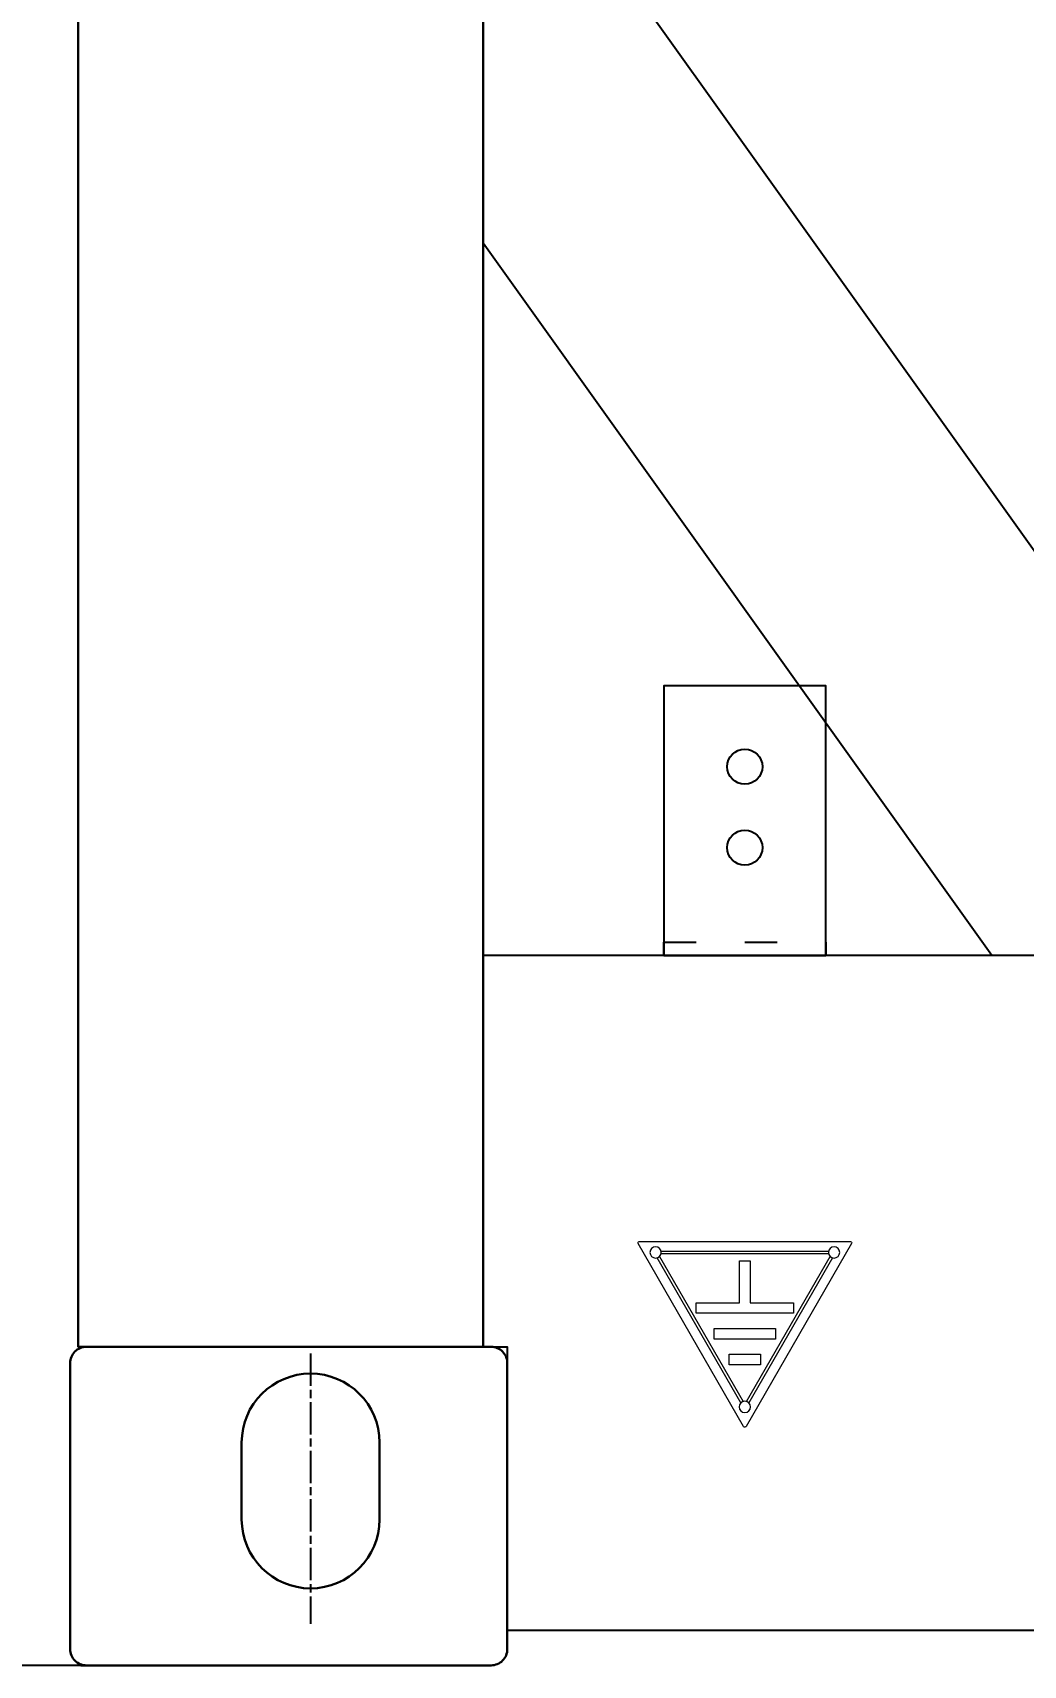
# Model space of a CAD drawing. Extents: x 61367 to 140945, y -1257 to 25588.
# Drawn here: x 81530 to 81897, y 17743 to 18348 of the extents above; entities that cross this region are included whole.
import ezdxf

# ---------------------------------------------------------------- set-up
doc = ezdxf.new("R2010")
doc.units = 0
doc.header["$MEASUREMENT"] = 0
doc.header["$PDMODE"] = 2
doc.header["$PDSIZE"] = 0.2
doc.linetypes.add('ACAD_ISO03W100', pattern=[30, 12, -18])
doc.linetypes.add('AM_ISO08W050', pattern=[18, 12, -1.5, 3, -1.5])
doc.layers.get('0').update_dxf_attribs({"linetype": 'CONTINUOUS'})
doc.layers.get('DEFPOINTS').update_dxf_attribs({"linetype": 'CONTINUOUS'})
for name, color, linetype, lineweight in [('AM_0', 7, 'CONTINUOUS', 30), ('AM_7N', 4, 'AM_ISO08W050', 25), ('THICK', 7, 'CONTINUOUS', 0)]:
    doc.layers.add(name, color=color, linetype=linetype, lineweight=lineweight)
doc.styles.add('仿宋', font='SimSun.ttf', dxfattribs={"width": 0.8})
doc.dimstyles.new('12倍', dxfattribs={"dimscale": 21, "dimtxt": 3.5, "dimasz": 2.5, "dimexe": 1.5, "dimexo": 0, "dimgap": 1, "dimtad": 1, "dimtoh": 1, "dimdsep": 46, "dimtxsty": '仿宋', "dimcen": 2.5, "dimdle": 5, "dimclrd": 4, "dimclre": 4, "dimclrt": 3, "dimadec": 0, "dimazin": 0, "dimtfac": 1, "dimtmove": 0, "dimatfit": 3, "dimfxl": 1, "dimtolj": 1, "dimarcsym": 0})

# ---------------------------------------------------------------- blocks, each defined once
blk = doc.blocks.new('*D720')
at = {"layer": 'DEFPOINTS', "color": 0, "transparency": 16777216}
for p in [(81570.81, 20639.09), (81232.7, 17743.09), (81570.81, 17743.09)]:
    blk.add_point(p, dxfattribs=at)
at = {"layer": 'THICK', "color": 4, "linetype": 'Continuous', "lineweight": -2, "transparency": 16777216}
for p, q in [((81570.81, 20639.09), (81201.2, 20639.09)), ((81232.7, 20586.59), (81232.7, 17795.59)), ((81570.81, 17743.09), (81201.2, 17743.09))]:
    blk.add_line(p, q, dxfattribs=at)
at = {"layer": 'THICK', "color": 4, "transparency": 16777216}
for points in [[(81223.95, 20586.59), (81241.45, 20586.59), (81232.7, 20639.09)], [(81223.95, 17795.59), (81241.45, 17795.59), (81232.7, 17743.09)]]:
    blk.add_solid(points, dxfattribs=at)
at = {"layer": 'THICK', "color": 3, "lineweight": 13, "transparency": 16777216, "insert": (81153.11, 19191.09), "char_height": 73.5, "attachment_point": 5, "rotation": 90, "style": '仿宋'}
blk.add_mtext('\\A1;{\\Fromans,gbcbig|c134;TOTAL HEIGHT\\A1;\\fSimSun|b0|i0|c134|p2; 2896\\H0.7x;\\S+0^ -5;}', dxfattribs=at)
blk = doc.blocks.new('EY5IU78I87UI786')
at = {"color": 2}
for p, q in [((872260.31, -72846.13), (872299.44, -72913.91)), ((872339.01, -72845.38), (872260.74, -72845.38)), ((872300.31, -72913.91), (872339.44, -72846.13)), ((872267.39, -72851.39), (872298.42, -72905.15)), ((872299.29, -72904.65), (872268.26, -72850.9)), ((872268.84, -72849.88), (872330.91, -72849.88)), ((872330.91, -72848.88), (872268.85, -72848.88)), ((872297.92, -72852.48), (872297.92, -72868.04)), ((872301.84, -72852.48), (872297.92, -72852.48)), ((872331.5, -72850.9), (872300.46, -72904.65)), ((872301.33, -72905.15), (872332.36, -72851.39)), ((872301.84, -72868.04), (872301.84, -72852.48)), ((872281.88, -72868.04), (872281.88, -72871.96)), ((872297.92, -72868.04), (872281.88, -72868.04)), ((872281.88, -72871.96), (872317.88, -72871.96)), ((872317.88, -72868.04), (872301.84, -72868.04)), ((872317.88, -72871.96), (872317.88, -72868.04)), ((872288.51, -72877.56), (872288.51, -72881.48)), ((872311.25, -72877.56), (872288.51, -72877.56)), ((872311.25, -72881.48), (872311.25, -72877.56)), ((872288.51, -72881.48), (872311.25, -72881.48)), ((872294.06, -72887.08), (872294.06, -72891)), ((872305.7, -72887.08), (872294.06, -72887.08)), ((872305.7, -72891), (872305.7, -72887.08)), ((872294.06, -72891), (872305.7, -72891))]:
    blk.add_line(p, q, dxfattribs=at)
for centre in [(872266.81, -72849.38), (872332.95, -72849.38), (872299.88, -72906.67)]:
    blk.add_circle(centre, 2.1, dxfattribs=at)
for centre, start, end in [((872260.74, -72845.88), 90, 210), ((872339.01, -72845.88), 330, 90), ((872299.88, -72913.66), 210, 330)]:
    blk.add_arc(centre, 0.5, start, end, dxfattribs=at)

msp = doc.modelspace()

# ---------------------------------------------------------------- linework, layer by layer
msp.add_lwpolyline([(81697.043, 18270.063), (81697.043, 18442.109), (82008.488, 18006.086), (81885.598, 18006.086), (81697.043, 18270.063)])
at = {"layer": 'AM_0'}
msp.add_line((81548.047, 17743.086), (81700.037, 17743.086), dxfattribs=at)
for points in [[(81699.043, 17861.086), (81547.043, 17861.086), (81547.043, 20521.086), (81699.043, 20521.086)], [(81697.043, 20521.086), (81697.043, 17861.086)]]:
    msp.add_lwpolyline(points, dxfattribs=at)
for points in [[(81550.043, 17861.086), (81700.037, 17861.086, -0.4142136), (81706.043, 17855.08), (81706.043, 17749.092, -0.4142136), (81700.037, 17743.086), (81550.049, 17743.086, -0.4142136), (81544.043, 17749.092), (81544.043, 17855.086, -0.4142138)], [(81607.607, 17825.669, -1), (81658.658, 17825.669), (81658.658, 17797.14, -1), (81607.607, 17797.14)]]:
    msp.add_lwpolyline(points, format="xyb", close=True, dxfattribs=at)
at = {"layer": 'AM_7N'}
msp.add_line((81633.132, 17858.627), (81633.132, 17758.526), dxfattribs=at)
at = {"layer": 'THICK', "color": 2, "lineweight": -3}
msp.add_lwpolyline([(81764.043, 18006.086), (81824.043, 18006.086), (81824.043, 18106.086), (81764.043, 18106.086)], close=True, dxfattribs=at)
at = {"layer": 'THICK', "color": 2, "linetype": 'ACAD_ISO03W100', "lineweight": -3}
msp.add_lwpolyline([(81824.043, 18006.086), (81764.043, 18006.086), (81764.043, 18011.086), (81824.043, 18011.086)], close=True, dxfattribs=at)
at = {"layer": 'THICK', "lineweight": -3}
msp.add_lwpolyline([(83820.043, 17861.086), (83829.043, 17861.086), (83829.043, 18006.086), (81697.043, 18006.086), (81697.043, 17861.086), (81706.043, 17861.086), (81706.043, 17756.086), (83820.043, 17756.086)], close=True, dxfattribs=at)
at = {"layer": 'THICK', "color": 2, "lineweight": -3}
for centre in [(81794.043, 18076.086), (81794.043, 18046.086)]:
    msp.add_circle(centre, 6.5, dxfattribs=at)

# ---------------------------------------------------------------- block references
at = {"layer": 'THICK', "lineweight": -3, "xscale": -1}
msp.add_blockref('EY5IU78I87UI786', (954093.919, 90745.49), dxfattribs=at)

# ---------------------------------------------------------------- dimensions: what is measured, and where the dimension line sits
at = {"layer": 'THICK', "color": 4, "lineweight": 13}
dim = msp.add_linear_dim(base=(81232.699, 17743.086), p1=(81570.812, 20639.086), p2=(81570.812, 17743.086), angle=90, text='{\\Fromans,gbcbig|c134;TOTAL HEIGHT\\A1;\\fSimSun|b0|i0|c134|p2; <>\\H0.7x;\\S+0^ -5;}', dimstyle='12倍', dxfattribs=at)
dim.commit()
dim.dimension.update_dxf_attribs({"geometry": '*D720', "text_midpoint": (81232.699, 19191.086), "dimtype": 160})

doc.saveas('drawing.dxf')
